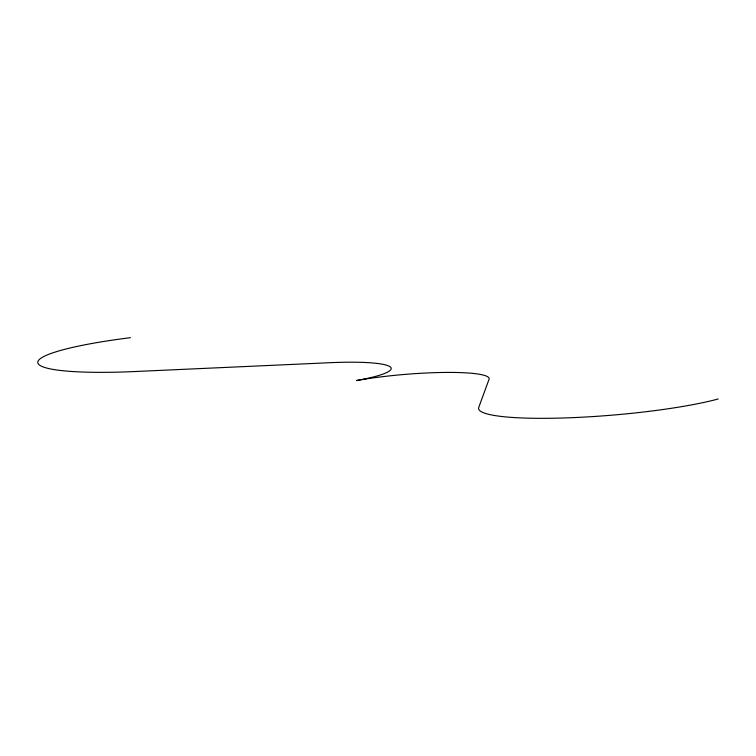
<?xml version="1.0" encoding="UTF-8"?>
<svg xmlns="http://www.w3.org/2000/svg" width="756" height="756" viewBox="0 0 756 756"><rect width="100%" height="100%" fill="white"/><g stroke="black" fill="none" stroke-linecap="round" stroke-linejoin="round"><path stroke-width="1.13" d="M130.457 337.677A132.706 17.785 -4.8 0 0 37.8 362.653A132.706 17.785 -4.8 0 0 134.918 371.536L329.748 362.71A83.925 11.245 -4.8 0 1 389.86 366.632A83.925 11.245 -4.8 0 1 356.53 380.533A83.925 11.245 -4.8 0 1 445.464 372.434A83.925 11.245 -4.8 0 1 489.037 379.323L478.756 407.399A132.706 17.785 -4.8 0 0 567.085 417.86A132.706 17.785 -4.8 0 0 718.2 398.979"/></g></svg>
